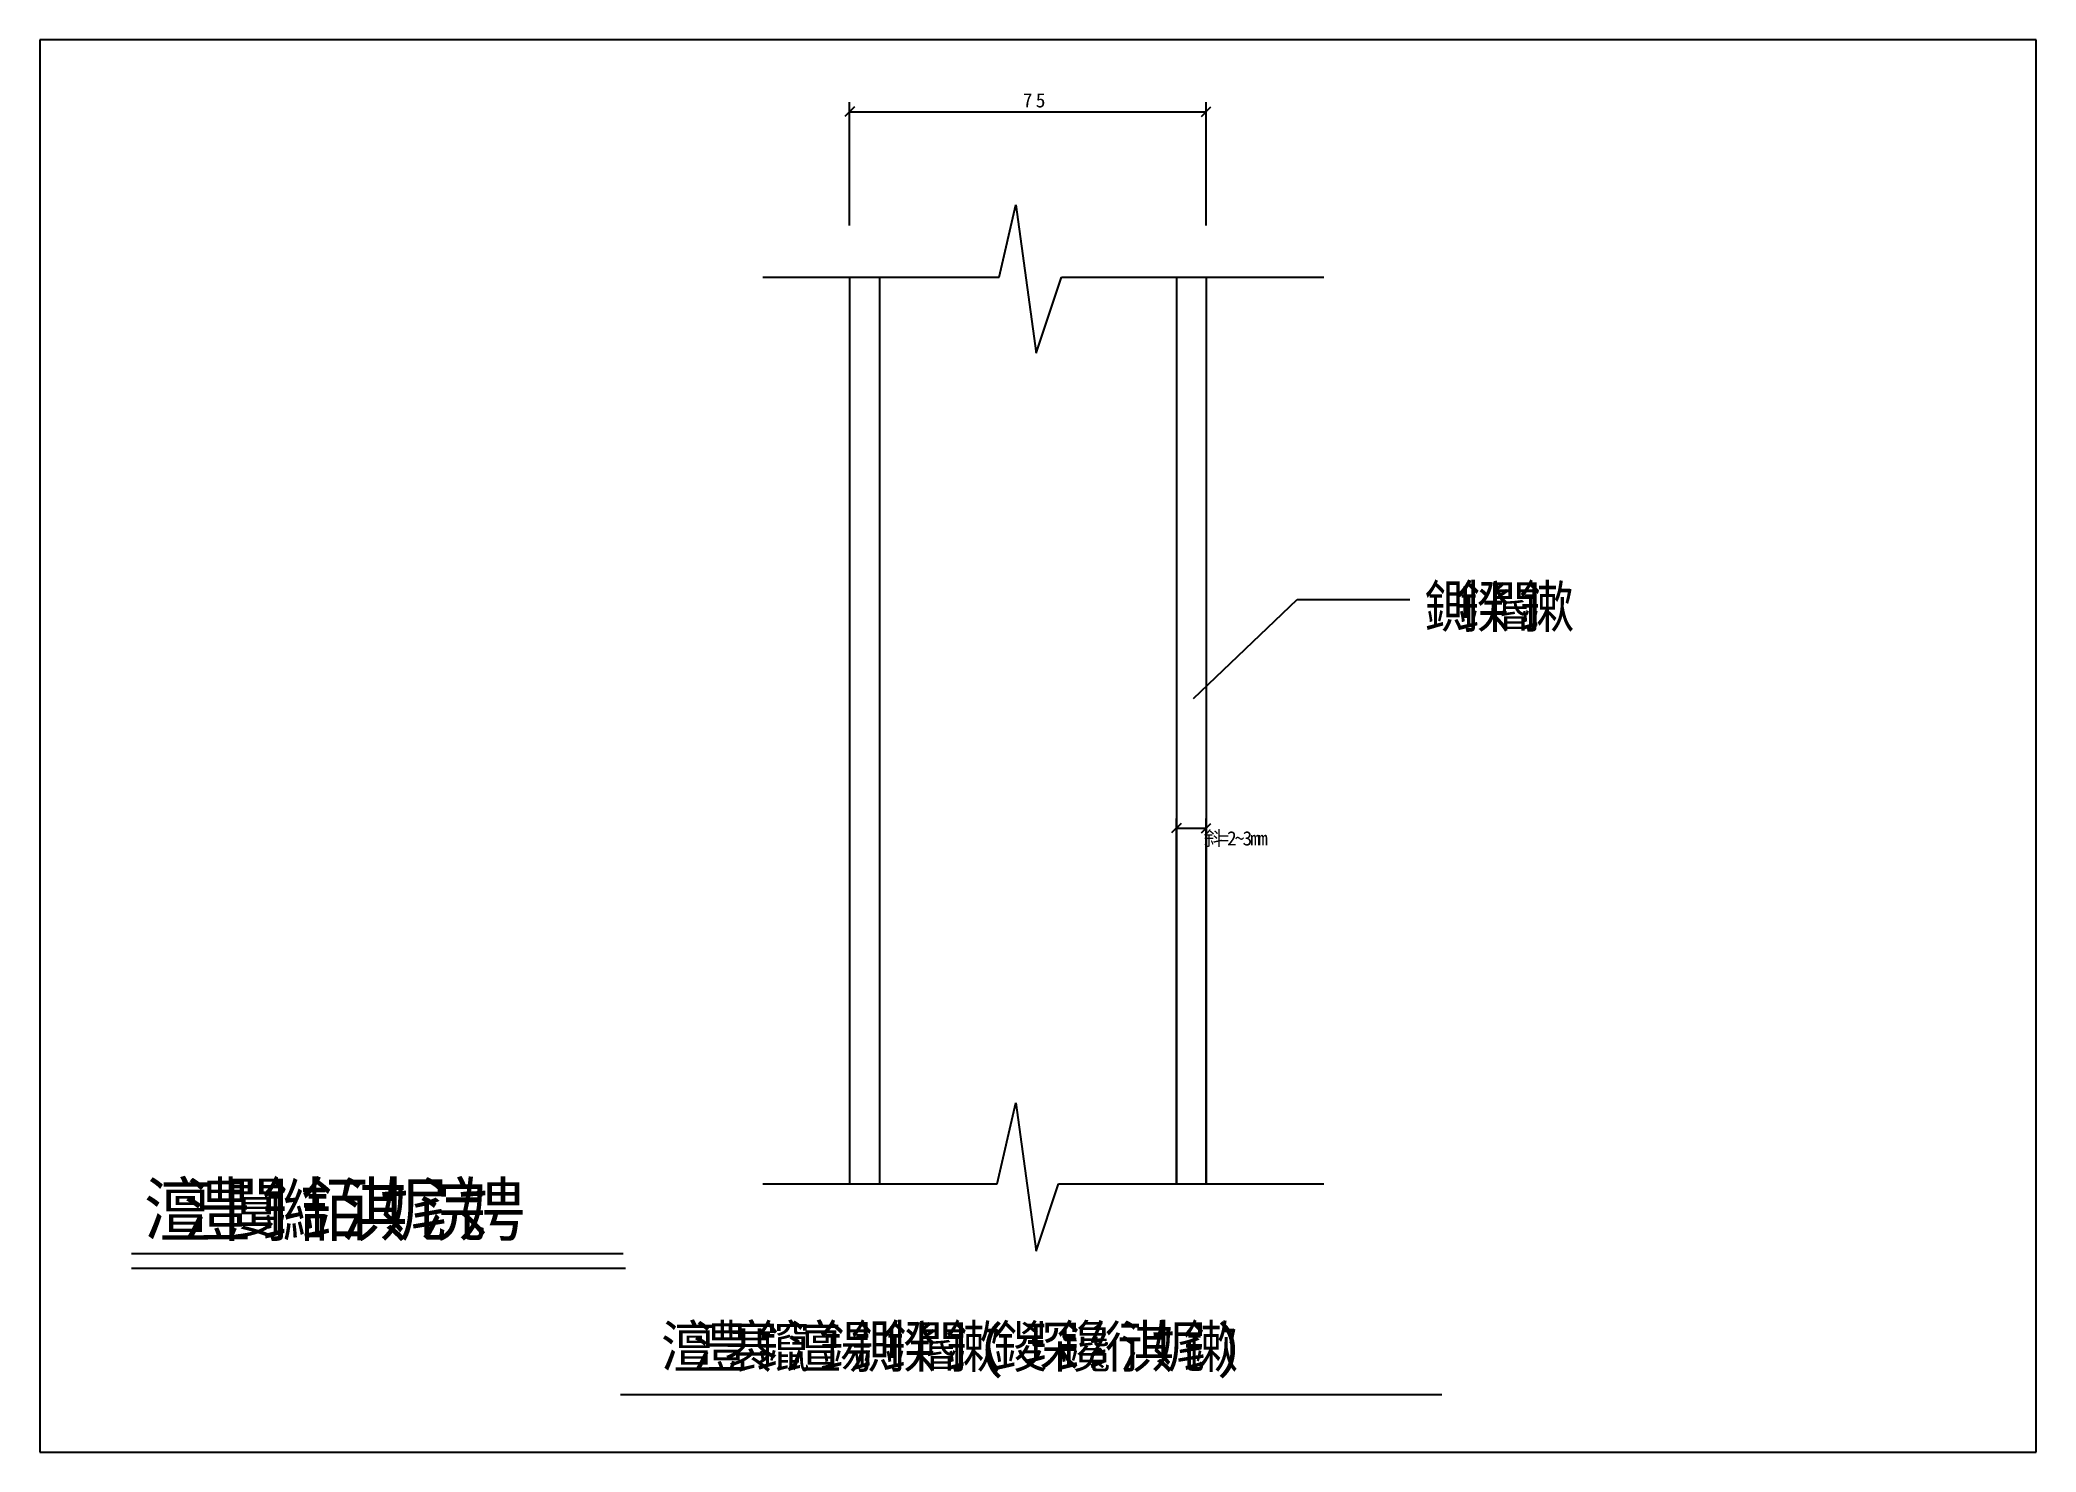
# Model space of a CAD drawing. Header units: metres. Extents: x 0 to 420, y 0 to 297.
import ezdxf

# ---------------------------------------------------------------- set-up
doc = ezdxf.new("R2010")
doc.units = ezdxf.units.M

msp = doc.modelspace()

# ---------------------------------------------------------------- linework, layer by layer
for p, q in [((420, 297), (0, 297)), ((0, 297), (0, 0)), ((420, 0), (420, 297)), ((171.37, 282.9), (169.37, 280.9)), ((170.37, 257.95), (170.37, 283.9)), ((170.37, 281.9), (245.37, 281.9)), ((244.37, 280.9), (246.37, 282.9)), ((245.37, 257.95), (245.37, 283.9)), ((201.83, 247.09), (205.31, 262.34)), ((205.31, 262.34), (209.62, 231.15)), ((152.12, 247.09), (201.83, 247.09)), ((170.37, 247.09), (170.37, 56.4)), ((176.62, 247.09), (176.62, 56.4)), ((209.62, 231.15), (214.92, 247.09)), ((214.92, 247.09), (270.12, 247.09)), ((239.12, 247.09), (239.12, 56.4)), ((245.37, 247.09), (245.37, 56.4)), ((242.75, 158.47), (264.56, 179.34)), ((264.56, 179.34), (288.25, 179.34)), ((240.12, 132.22), (238.12, 130.22)), ((239.12, 56.4), (239.12, 133.22)), ((239.12, 131.22), (245.37, 131.22)), ((244.37, 130.22), (246.37, 132.22)), ((245.37, 56.4), (245.37, 133.22)), ((201.42, 56.4), (205.31, 73.47)), ((205.31, 73.47), (209.62, 42.28)), ((152.12, 56.4), (201.42, 56.4)), ((209.62, 42.28), (214.32, 56.4)), ((214.32, 56.4), (270.12, 56.4)), ((19.28, 41.74), (122.71, 41.74)), ((19.28, 38.68), (123.18, 38.68)), ((122.16, 12.09), (294.94, 12.09)), ((0, 0), (420, 0))]:
    msp.add_line(p, q)

# ---------------------------------------------------------------- texts
for s, height, p in [('7', 3, (206.8, 282.81)), ('5', 3, (209.53, 282.81)), ('鍘', 8.75, (291.31, 173.45)), ('鍨', 8.75, (297.96, 173.45)), ('閽', 8.75, (304.62, 173.45)), ('鏉', 8.75, (311.28, 173.45)), ('斜', 3, (244.87, 127.58)), ('2', 3, (249.77, 127.58)), ('3', 3, (253.03, 127.58)), ('=', 3, (248.14, 127.58)), ('~', 3, (251.4, 127.58)), ('m', 3, (254.66, 127.58)), ('m', 3, (256.29, 127.58)), ('澶', 10.86, (21.93, 45.58)), ('澧', 10.86, (30.19, 45.58)), ('闅', 10.86, (38.45, 45.58)), ('鐑', 10.86, (46.71, 45.58)), ('銆', 10.86, (54.97, 45.58)), ('淇', 10.86, (63.23, 45.58)), ('娓', 10.86, (71.5, 45.58)), ('浣', 10.86, (79.76, 45.58)), ('娉', 10.86, (88.02, 45.58)), ('澶', 8.75, (130.69, 17.82)), ('澧', 8.75, (137.35, 17.82)), ('褰', 8.75, (144.01, 17.82)), ('鑹', 8.75, (150.66, 17.82)), ('澶', 8.75, (157.32, 17.82)), ('鍚', 8.75, (163.98, 17.82)), ('鍘', 8.75, (170.64, 17.82)), ('鍨', 8.75, (177.29, 17.82)), ('閽', 8.75, (183.95, 17.82)), ('鏉', 8.75, (190.61, 17.82)), ('(', 8.75, (197.27, 17.82)), ('鍐', 8.75, (200.59, 17.82)), ('琛', 8.75, (207.25, 17.82)), ('鑱', 8.75, (213.91, 17.82)), ('绗', 8.75, (220.57, 17.82)), ('淇', 8.75, (227.23, 17.82)), ('娓', 8.75, (233.88, 17.82)), ('鏉', 8.75, (240.54, 17.82)), (')', 8.75, (247.2, 17.82))]:
    msp.add_text(s, height=height).set_placement(p)

doc.saveas('drawing.dxf')
